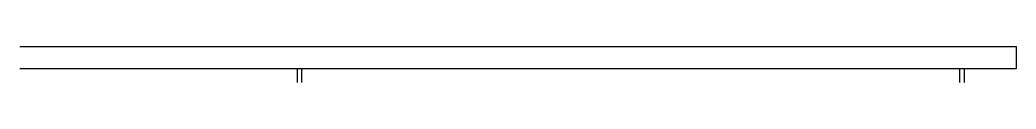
# Model space of a CAD drawing. Header units: inches. Extents: x 256.3 to 311.6, y -390.6 to -388.6.
import ezdxf

# ---------------------------------------------------------------- set-up
doc = ezdxf.new("R2010")
doc.units = ezdxf.units.IN
doc.header["$MEASUREMENT"] = 0
doc.layers.add('A201-Floorplan-2nd-floor', color=3, linetype='Continuous', lineweight=9)

msp = doc.modelspace()

# ---------------------------------------------------------------- linework, layer by layer
at = {"layer": 'A201-Floorplan-2nd-floor', "lineweight": -3}
for p, q in [((256.255, -388.604), (311.61, -388.604)), ((311.61, -388.604), (311.61, -389.854)), ((311.61, -389.854), (256.255, -389.854)), ((271.671, -390.604), (271.671, -389.854)), ((271.921, -390.604), (271.921, -389.854)), ((308.47, -389.854), (308.47, -390.604)), ((308.72, -389.854), (308.72, -390.604))]:
    msp.add_line(p, q, dxfattribs=at)

doc.saveas('drawing.dxf')
